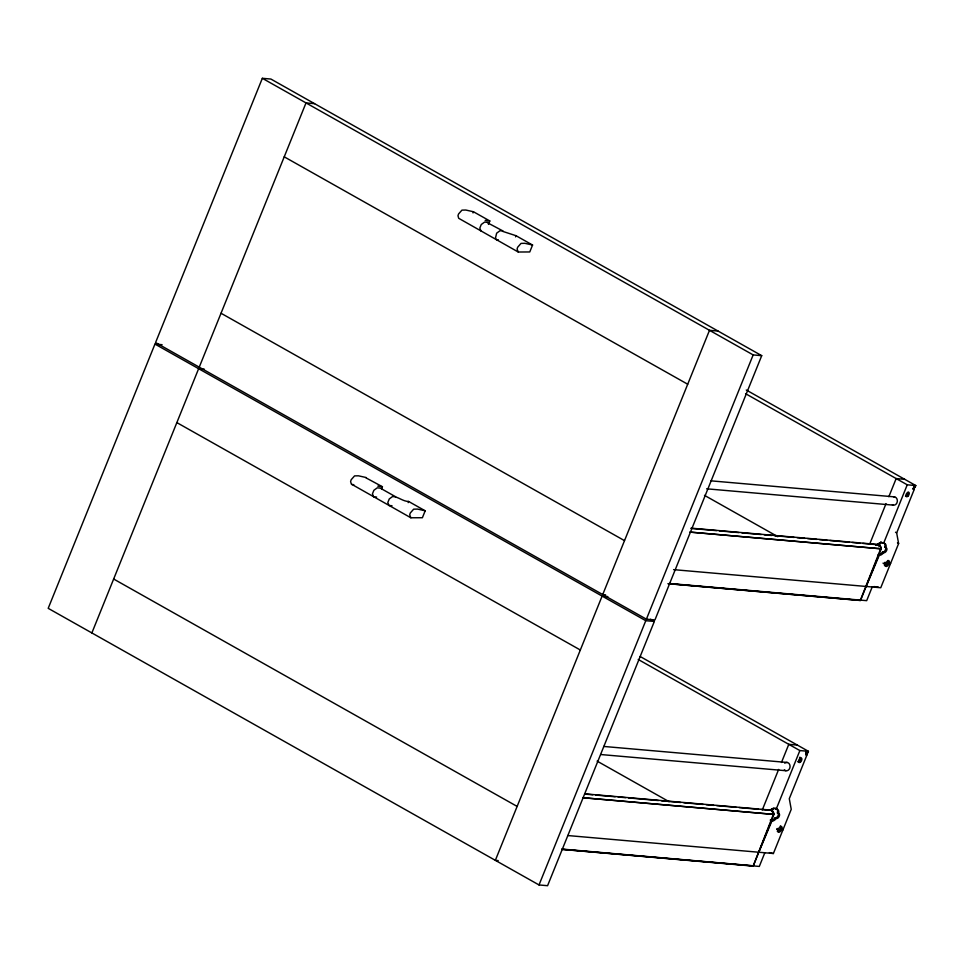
<?xml version="1.0" encoding="UTF-8"?>
<svg xmlns="http://www.w3.org/2000/svg" width="964" height="964" viewBox="0 0 964 964"><rect width="100%" height="100%" fill="white"/><g stroke="black" fill="none" stroke-linecap="round" stroke-linejoin="round"><path stroke-width="1.45" d="M377.792 486.145L382.431 486.736L381.611 488.772M485.169 220.37L489.808 220.961L488.435 224.371M780.382 825.895A2.651 1.422 -60.6 0 1 780.563 828.317L783.25 829.112L791.239 809.326L789.287 798.686L806.832 755.258L806.892 752.679L805.88 755.174M778.587 813.652L777.43 812.989L777.599 811.724A6.64 3.555 -60.6 0 0 775.55 808.422L776.719 809.073A6.64 3.555 -60.6 0 1 778.767 812.375L778.731 813.628A2.651 1.422 -60.6 0 1 779.129 816.484A2.651 1.422 -60.6 0 1 776.43 818.34L776.333 818.4A6.64 3.555 -60.6 0 1 771.851 821.135L770.79 820.207L771.851 821.135M885.964 547.877L884.807 547.227L884.988 545.949A6.64 3.555 -60.6 0 0 882.928 542.648L884.096 543.31A6.64 3.555 -60.6 0 1 886.145 546.612L886.109 547.865A2.651 1.422 -60.6 0 1 886.506 550.721A2.651 1.422 -60.6 0 1 883.807 552.565L882.542 551.974A6.64 3.555 -60.6 0 1 879.12 554.589M888.037 560.397A2.651 1.422 -60.6 0 1 887.94 562.542L890.628 563.337L898.617 543.563L896.665 532.911L914.209 489.495L914.27 486.904L913.257 489.411M769.079 810.23A4.808 3.952 -85 0 1 773.959 814.423L753.185 866.106L773.658 813.664A4.567 3.748 -85 0 0 772.73 811.616M875.806 545.166A4.567 3.748 -85 0 1 880.963 548.07L860.31 600.415L669.209 583.714M667.895 583.678L860.491 600.512L881.265 548.829A4.808 3.952 -85 0 0 875.722 544.937M162.097 344.702L154.963 344.076L48.2 608.332L539.021 884.952L547.576 885.699L654.339 621.443L650.483 619.274M262.341 78.301L155.578 342.557L646.398 619.177L654.954 619.924L761.717 355.668L270.896 79.048L262.341 78.301L753.161 354.921L761.717 355.668M91.869 632.938L198.632 368.682L204.344 369.188M199.247 367.163L306.01 102.919L314.565 103.666M365.959 477.843L382.431 486.736M473.011 212.911L473.469 211.755L489.808 220.961M487.471 222.756L503.015 230.999L499.991 230.733L496.641 233.18L495.484 238.024L496.376 239.699L498.388 239.879M502.847 231.42L516.017 235.71L532.562 245.037L529.766 251.953L518.246 252.014L458.695 218.298L457.984 215.767L458.551 213.972L461.949 210.128L465.805 210.032L473.469 211.755M408.17 502.63L408.628 501.473L425.184 510.8L422.389 517.728L410.869 517.776L351.318 484.073L350.607 481.542L351.173 479.735L354.571 475.891L358.427 475.806L366.091 477.517M515.547 236.855L516.017 235.71M539.021 884.952L645.784 620.696L654.339 621.443M646.398 619.177L753.161 354.921M762.343 809.808L778.659 769.405M781.467 762.476L788.793 744.329L797.349 745.088M869.721 544.033L886.037 503.63M888.844 496.701L896.171 478.566L904.726 479.313M771.911 811.58L773.236 808.314M878.915 546.733L880.963 541.684M758.789 852.236L771.875 821.051M770.826 809.591A6.64 5.447 -85 0 1 776.273 808.965L799.867 750.57L808.422 751.317L807.844 752.764L806.892 752.679M866.166 586.461L879.252 555.288A6.64 3.555 -60.6 0 0 883.711 552.637L883.783 552.541M877.132 544.997A6.64 5.447 -85 0 1 883.651 543.19L907.245 484.808L915.8 485.555L915.222 486.989L914.27 486.904M879.228 555.36L878.168 554.445M764.826 852.766L759.307 866.431L561.904 849.308M872.203 586.992L866.684 600.656L669.305 583.485M883.024 563.145L884.181 563.807L884.591 562.807L886.085 562.94A2.651 1.422 -60.6 0 1 888.567 560.662A2.651 1.422 -60.6 0 1 889.109 563.205M567.7 835.535L773.381 853.514L782.84 830.1L780.165 829.317A2.651 1.422 -60.6 0 1 777.321 831.474M884.434 565.434A2.651 1.422 -60.6 0 0 887.543 563.542L890.218 564.326L880.759 587.739L673.583 569.64M776.43 818.34L775.164 817.749A6.64 3.555 -60.6 0 1 770.682 820.472M884.807 547.227L884.952 547.203A2.651 1.422 -60.6 0 1 885.338 550.058A2.651 1.422 -60.6 0 1 882.638 551.914L882.638 551.914M777.43 812.989L777.574 812.977A2.651 1.422 -60.6 0 1 777.96 815.833A2.651 1.422 -60.6 0 1 775.261 817.677L775.237 817.653M487.639 222.335L484.615 222.069L481.265 224.516L479.819 228.07L481 231.035M718.047 331.062L709.492 330.315L602.729 594.559L605.585 594.812M710.986 480.843L894.616 496.882M706.624 488.808L893.242 505.124M351.788 484.494L353.8 484.675M408.628 501.473C402.747 501.425 398.313 496.665 392.613 496.508L389.263 498.942L387.817 502.509L388.998 505.473L392.011 505.738M376.635 497.063L373.61 496.809L372.441 493.845L373.887 490.278L377.237 487.844L380.25 488.109L395.638 496.773M883.651 543.19L882.783 542.72A6.64 5.447 -85 0 0 877.601 545.046M691.14 528.164L877.758 544.479M691.116 528.417L716.493 530.634M719.481 530.899L738.894 532.598M741.882 532.851L761.283 534.55M764.271 534.815L771.742 535.466M774.719 535.731L794.131 537.418M797.12 537.683L804.579 538.334M807.567 538.599L816.52 539.382M819.508 539.635L826.979 540.298M829.968 540.551L849.368 542.25M852.357 542.515L859.816 543.166M862.804 543.419L877.734 544.732M689.959 532.092L881.06 548.793M690.164 532.128L881.265 548.829M887.94 562.542L890.628 563.337M884.181 563.807L885.687 563.928A2.651 1.422 -60.6 0 0 886.217 566.471A2.651 1.422 -60.6 0 0 888.712 564.193L890.218 564.326M873.95 586.594L878.192 586.968M607.814 596.583L602.114 596.089L495.351 860.334L498.207 860.587M603.669 746.437L787.311 762.476M600.813 754.535L785.937 770.718M776.273 808.965L775.405 808.495A6.64 5.447 -85 0 0 771.308 809.627M585.329 793.89L770.453 810.073M585.305 794.143L592.764 794.794M595.752 795.059L615.165 796.758M618.153 797.011L625.612 797.662M628.6 797.927L658.46 800.542M661.449 800.795L680.849 802.494M683.838 802.759L703.25 804.446M706.238 804.711L713.697 805.362M716.686 805.627L736.086 807.326M739.075 807.579L758.487 809.278M761.476 809.543L768.935 810.194M582.654 797.686L773.743 814.387M582.859 797.722L773.959 814.423M782.84 830.1L781.334 829.968A2.651 1.422 -60.6 0 1 778.84 832.245A2.651 1.422 -60.6 0 1 778.31 829.703L776.803 829.57L777.213 828.582L778.707 828.715A2.651 1.422 -60.6 0 1 781.189 826.437A2.651 1.422 -60.6 0 1 781.732 828.98M769.393 852.61L773.381 853.514M561.988 849.079L753.089 865.78M562.084 849.404L753.185 866.106M532.562 245.037L524.886 243.314L521.03 243.398L517.644 247.254L517.078 249.049L518.246 252.014M425.184 510.8L417.508 509.076L413.652 509.173L410.266 513.017L409.7 514.824L410.869 517.776M746.269 390.01L915.8 485.555M914.053 486.338L915.222 486.989M913.282 488.073L914.45 488.724M745.57 393.686L907.245 484.808M913.221 488.326L914.39 488.977M913.137 488.579L914.306 489.23M913.041 488.832L914.209 489.495M284.235 156.831L687.706 384.226M897.448 542.901L898.617 543.563M887.543 563.542L888.712 564.193M884.928 562.289L886.085 562.94M884.518 563.277L885.687 563.928M704.491 495.351L777.828 536.683M221.033 313.252L624.515 540.647M154.963 344.076L645.784 620.696M640.192 656.52L808.422 751.317M806.675 752.101L807.844 752.764M805.808 752.161L806.976 752.812M805.88 752.318L807.049 752.98M805.94 752.498L807.145 753.342M806 752.896L807.157 753.559M806 753.125L807.169 753.776M805.988 753.354L807.145 754.005M805.952 753.595L807.121 754.246M805.904 753.836L807.073 754.499M638.192 659.46L799.867 750.57M805.844 754.089L807.013 754.752M176.846 422.606L580.328 650.001M782.081 828.45L783.25 829.112M780.165 829.317L781.334 829.968M777.141 829.052L778.31 829.703M597.114 761.114L669.136 801.711M113.656 579.027L517.138 806.422M895.508 532.236L896.665 532.911M893.724 496.846A4.181 3.434 -85 0 1 897.291 501.69A4.181 3.434 -85 0 1 892.399 504.799M908.064 492.315A2.506 1.338 -60.6 0 1 907.365 494.821A2.506 1.338 -60.6 0 1 905.485 496.111M784.732 763.199A4.181 3.434 -85 0 1 789.311 763.886A4.181 3.434 -85 0 1 788.986 769.525A4.181 3.434 -85 0 1 784.347 769.814M770.429 810.326A4.567 3.748 -85 0 1 772.248 811.11M799.542 757.367A2.506 1.338 -60.6 0 1 800.445 759.728A2.506 1.338 -60.6 0 1 797.77 761.765M771.405 821.015A6.64 5.447 -85 0 1 770.224 820.099M907.919 496.183A2.506 1.338 -60.6 0 0 908.823 492.315A2.506 1.338 -60.6 0 0 905.955 494.954A2.506 1.338 -60.6 0 0 907.919 496.183M800.542 761.958A2.506 1.338 -60.6 0 0 801.446 758.09A2.506 1.338 -60.6 0 0 798.566 760.729A2.506 1.338 -60.6 0 0 800.542 761.958"/></g></svg>
